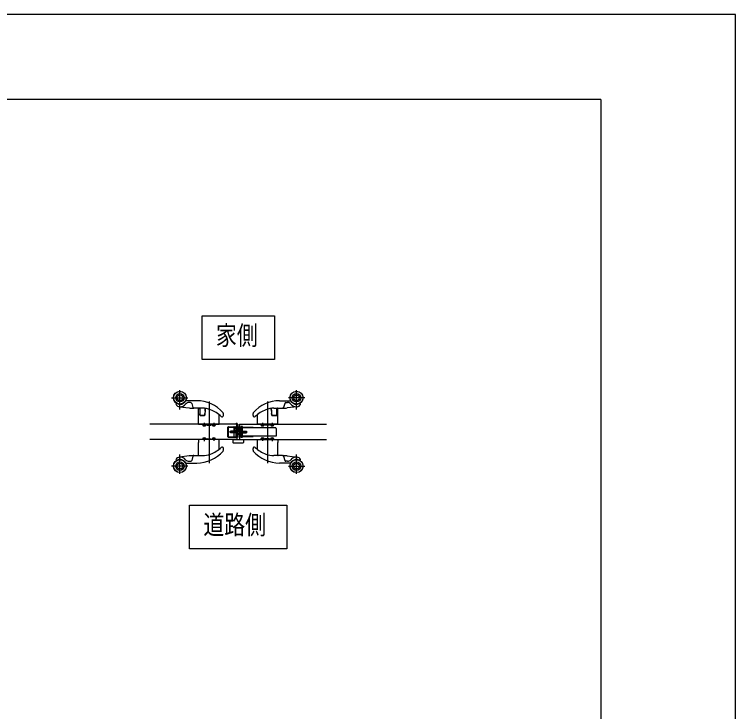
# Model space of a CAD drawing. Units: millimetres, scale not verified. Extents: x -4205 to 4205, y -2970 to 2970.
# Drawn here: x 2548 to 4205, y 1369 to 2970 of the extents above; entities that cross this region are included whole.
import ezdxf
from ezdxf.enums import TextEntityAlignment as Align

# ---------------------------------------------------------------- set-up
doc = ezdxf.new("R2010")
doc.units = ezdxf.units.MM
doc.header["$LTSCALE"] = 12
for name, color, linetype in [('0-2_USER1', 3, 'Continuous'), ('0-3_YKK_12', 2, 'Continuous'), ('0-4_YKK_A1', 4, 'Continuous'), ('0-6_YKK_ZWAK', 7, 'Continuous')]:
    doc.layers.add(name, color=color, linetype=linetype)
doc.styles.add('ＭＳ ゴシック', font='')
doc.styles.get('ＭＳ ゴシック').set_extended_font_data('MS Gothic')

msp = doc.modelspace()

# ---------------------------------------------------------------- linework, layer by layer
at = {"layer": '0-2_USER1'}
for points in [[(2978.82, 2177.75), (2978.82, 2277.75), (3145.22, 2277.75), (3145.22, 2177.75)], [(2950.02, 1742.75), (2950.02, 1842.75), (3174.02, 1842.75), (3174.02, 1742.75)]]:
    msp.add_lwpolyline(points, close=True, dxfattribs=at)
at = {"layer": '0-3_YKK_12'}
for p, q in [((3062.02, 2011.66), (3062.02, 2028.66)), ((3061.82, 2011.16), (3042.3, 2011.16))]:
    msp.add_line(p, q, dxfattribs=at)
at = {"layer": '0-4_YKK_A1'}
for p, q in [((2928.02, 2062.78), (2928.02, 2107.26)), ((3196.02, 2062.78), (3196.02, 2107.26)), ((2908.72, 2089.66), (2946.32, 2089.66)), ((3215.32, 2089.66), (3177.72, 2089.66)), ((2967.02, 2082.66), (2942.16, 2082.66)), ((2952.3, 2078.66), (2948.93, 2078.66)), ((2955.17, 2076.54), (2958.09, 2067.07)), ((2995.02, 2081.07), (2995.02, 1939.2)), ((3129.02, 2081.07), (3129.02, 1939.2)), ((3157.02, 2082.66), (3181.88, 2082.66)), ((3168.87, 2076.54), (3165.95, 2067.07)), ((3171.74, 2078.66), (3175.11, 2078.66)), ((2926.83, 2068.93), (2949.56, 2066.2)), ((2958.51, 2065.66), (2959.98, 2065.66)), ((2980.02, 2065.66), (2959.98, 2065.66)), ((2971.02, 2051.66), (2971.02, 2064.66)), ((2973.52, 2064.16), (2973.52, 2051.66)), ((2974.02, 2063.66), (2974.02, 2061.9)), ((2985.86, 2058.8), (2985.4, 2053.52)), ((2986.39, 2064.84), (2985.86, 2058.8)), ((2985.87, 2058.65), (2986.4, 2064.73)), ((2986.41, 2064.97), (2986.42, 2064.97)), ((3137.63, 2064.97), (3137.62, 2064.97)), ((3138.17, 2058.65), (3137.64, 2064.73)), ((3137.65, 2064.84), (3138.18, 2058.8)), ((3138.18, 2058.8), (3138.64, 2053.52)), ((3144.02, 2065.66), (3164.06, 2065.66)), ((3150.02, 2063.66), (3150.02, 2061.9)), ((3150.52, 2064.16), (3150.52, 2051.66)), ((3153.02, 2051.66), (3153.02, 2064.66)), ((3165.52, 2065.66), (3164.06, 2065.66)), ((3197.21, 2068.93), (3174.48, 2066.2)), ((2971.02, 2028.66), (2971.02, 2051.66)), ((2971.02, 2051.66), (2973.52, 2051.66)), ((2973.52, 2051.66), (2973.52, 2048.96)), ((2985.02, 2048.96), (2973.52, 2048.96)), ((2974.52, 2049.16), (2984.56, 2049.16)), ((2985.02, 2048.96), (2985.43, 2053.67)), ((2985.4, 2053.52), (2985.06, 2049.62)), ((3018.02, 2028.66), (3018.02, 2050.47)), ((3028.02, 2048.92), (3028.02, 2053.31)), ((3096.02, 2048.92), (3096.02, 2053.31)), ((3106.02, 2028.66), (3106.02, 2050.47)), ((3139.02, 2048.96), (3138.61, 2053.67)), ((3138.64, 2053.52), (3138.98, 2049.62)), ((3139.02, 2048.96), (3150.52, 2048.96)), ((3149.52, 2049.16), (3139.48, 2049.16)), ((3150.52, 2051.66), (3150.52, 2048.96)), ((3153.02, 2051.66), (3150.52, 2051.66)), ((3153.02, 2028.66), (3153.02, 2051.66)), ((3059.02, 2028.66), (2859.02, 2028.66)), ((2971.02, 2028.66), (3018.02, 2028.66)), ((2980.52, 2027.66), (2980.62, 2026.54)), ((2984.02, 2032.14), (2984.02, 2024.09)), ((2987.42, 2026.54), (2987.52, 2027.66)), ((2990.02, 2028.66), (2990.02, 2026.96)), ((2990.32, 2026.66), (2999.72, 2026.66)), ((3000.02, 2026.96), (3000.02, 2028.66)), ((3002.22, 2027.66), (3002.22, 2028.66)), ((3009.82, 2027.66), (3002.22, 2027.66)), ((3002.52, 2027.66), (3002.62, 2026.54)), ((3006.02, 2031.69), (3006.02, 2024.09)), ((3009.42, 2026.54), (3009.52, 2027.66)), ((3009.82, 2028.66), (3009.82, 2027.66)), ((3038.52, 2000.16), (3038.52, 2022.16)), ((3038.52, 2022.16), (3059.02, 2022.16)), ((3039.52, 2023.16), (3058.02, 2023.16)), ((3039.52, 2000.16), (3039.52, 2022.16)), ((3052.02, 2022.66), (3052.02, 1999.66)), ((3052.52, 2023.16), (3056.52, 2023.16)), ((3058.02, 2023.16), (3056.52, 2023.16)), ((3056.52, 2023.16), (3058.02, 2023.16)), ((3056.52, 2023.16), (3056.52, 1999.16)), ((3058.02, 2029.66), (3058.02, 2031.16)), ((3058.02, 1999.16), (3058.02, 2023.16)), ((3058.02, 2021.56), (3058.02, 2023.16)), ((3059.02, 2028.66), (3059.02, 1993.66)), ((3059.02, 2021.66), (3059.02, 2028.66)), ((3059.02, 2000.16), (3059.02, 2022.16)), ((3065.02, 2028.66), (3265.02, 2028.66)), ((3065.02, 2028.66), (3065.02, 1993.66)), ((3065.02, 2023.66), (3066.52, 2023.66)), ((3065.02, 1998.66), (3065.02, 2023.66)), ((3066.52, 1998.66), (3066.52, 2023.66)), ((3069.02, 2023.56), (3069.02, 1998.76)), ((3070.02, 2023.56), (3069.02, 2023.56)), ((3070.02, 1998.76), (3070.02, 2023.56)), ((3153.02, 2028.66), (3106.02, 2028.66)), ((3114.22, 2028.66), (3114.22, 2027.66)), ((3114.22, 2027.66), (3121.82, 2027.66)), ((3114.62, 2026.54), (3114.52, 2027.66)), ((3118.02, 2031.69), (3118.02, 2024.09)), ((3121.52, 2027.66), (3121.42, 2026.54)), ((3121.82, 2027.66), (3121.82, 2028.66)), ((3124.02, 2026.96), (3124.02, 2028.66)), ((3133.72, 2026.66), (3124.32, 2026.66)), ((3134.02, 2028.66), (3134.02, 2026.96)), ((3136.62, 2026.54), (3136.52, 2027.66)), ((3140.02, 2032.14), (3140.02, 2024.09)), ((3143.52, 2027.66), (3143.42, 2026.54)), ((3044.52, 2009.16), (3044.52, 2013.16)), ((3059.02, 2013.16), (3044.52, 2013.16)), ((3059.02, 2012.78), (3044.52, 2012.78)), ((3059.02, 2009.54), (3044.52, 2009.54)), ((3059.02, 2009.16), (3044.52, 2009.16)), ((3052.52, 2020.16), (3059.02, 2020.16)), ((3065.02, 2018.66), (3053.52, 2018.66)), ((3055.52, 2014.04), (3060.02, 2008.79)), ((3058.02, 2020.58), (3058.02, 2021.56)), ((3058.02, 2020.74), (3058.02, 1999.16)), ((3058.02, 2014.66), (3059.02, 2014.66)), ((3059.02, 2007.66), (3058.02, 2007.66)), ((3059.02, 1998.66), (3059.02, 2020.16)), ((3059.02, 2008.36), (3059.02, 2013.96)), ((3060.22, 2007.16), (3059.02, 2008.36)), ((3060.02, 2008.79), (3063.36, 2004.89)), ((3060.22, 2015.16), (3060.22, 2007.16)), ((3060.52, 2007.16), (3060.22, 2007.16)), ((3060.52, 2015.16), (3060.52, 2007.16)), ((3060.52, 2007.16), (3060.52, 2015.16)), ((3065.32, 2015.16), (3065.02, 2015.16)), ((3065.32, 2007.16), (3065.02, 2007.16)), ((3065.32, 2015.16), (3065.32, 2007.16)), ((3067.32, 2013.16), (3065.32, 2015.16)), ((3067.32, 2009.16), (3065.32, 2007.16)), ((3069.02, 2021.66), (3066.52, 2021.66)), ((3069.02, 2020.66), (3066.52, 2020.66)), ((3072.02, 2013.16), (3067.32, 2013.16)), ((3067.32, 2013.16), (3067.32, 2009.16)), ((3067.32, 2012.76), (3072.02, 2012.76)), ((3067.32, 2009.56), (3072.02, 2009.56)), ((3072.02, 2009.16), (3067.32, 2009.16)), ((3069.02, 2016.16), (3068.12, 2016.16)), ((3068.12, 2006.16), (3068.12, 2016.16)), ((3068.12, 2006.16), (3069.02, 2006.16)), ((3069.02, 2016.16), (3069.02, 2020.66)), ((3069.02, 1998.96), (3069.02, 2006.16)), ((3096.52, 2021.66), (3072.02, 2021.66)), ((3147.42, 2020.66), (3072.02, 2020.66)), ((3072.02, 2013.16), (3081.02, 2013.16)), ((3072.02, 2012.76), (3081.02, 2012.76)), ((3072.02, 2009.56), (3081.02, 2009.56)), ((3072.02, 2009.16), (3081.02, 2009.16)), ((3081.02, 2013.16), (3081.02, 2009.16)), ((3096.52, 2020.66), (3096.52, 2021.66)), ((3059.02, 1993.66), (2859.02, 1993.66)), ((2971.02, 1993.66), (2971.02, 1990.66)), ((3018.02, 1993.66), (2971.02, 1993.66)), ((2971.02, 1990.66), (2971.02, 1987.16)), ((2980.22, 1993.66), (2980.22, 1994.66)), ((2980.22, 1994.66), (2987.82, 1994.66)), ((2980.62, 1995.78), (2980.52, 1994.66)), ((2984.02, 1998.23), (2984.02, 1990.19)), ((2987.52, 1994.66), (2987.42, 1995.78)), ((2987.82, 1994.66), (2987.82, 1993.66)), ((2990.02, 1993.66), (2990.02, 1995.36)), ((2990.32, 1995.66), (2999.72, 1995.66)), ((3000.02, 1993.66), (3000.02, 1995.36)), ((3002.62, 1995.78), (3002.52, 1994.66)), ((3006.02, 1998.23), (3006.02, 1990.63)), ((3009.52, 1994.66), (3009.42, 1995.78)), ((3018.02, 1971.85), (3018.02, 1993.66)), ((3038.52, 2000.16), (3059.02, 2000.16)), ((3039.52, 1999.16), (3058.02, 1999.16)), ((3050.02, 1993.66), (3050.02, 1987.16)), ((3050.02, 1993.66), (3074.02, 1993.66)), ((3056.52, 1999.16), (3052.52, 1999.16)), ((3056.52, 1999.16), (3058.02, 1999.16)), ((3056.52, 1999.16), (3058.02, 1999.16)), ((3066.52, 1998.66), (3065.02, 1998.66)), ((3065.02, 1993.66), (3265.02, 1993.66)), ((3069.02, 1998.76), (3070.02, 1998.76)), ((3149.02, 2001.66), (3072.02, 2001.66)), ((3072.02, 2000.66), (3096.52, 2000.66)), ((3074.02, 1993.66), (3074.02, 1987.16)), ((3096.52, 2001.66), (3096.52, 2000.66)), ((3106.02, 1993.66), (3153.02, 1993.66)), ((3106.02, 1971.85), (3106.02, 1993.66)), ((3114.52, 1994.66), (3114.62, 1995.78)), ((3118.02, 1998.23), (3118.02, 1990.63)), ((3121.42, 1995.78), (3121.52, 1994.66)), ((3124.02, 1993.66), (3124.02, 1995.36)), ((3133.72, 1995.66), (3124.32, 1995.66)), ((3134.02, 1993.66), (3134.02, 1995.36)), ((3136.22, 1994.66), (3136.22, 1993.66)), ((3143.82, 1994.66), (3136.22, 1994.66)), ((3136.52, 1994.66), (3136.62, 1995.78)), ((3140.02, 1998.23), (3140.02, 1990.19)), ((3143.42, 1995.78), (3143.52, 1994.66)), ((3143.82, 1993.66), (3143.82, 1994.66)), ((3153.02, 1993.66), (3153.02, 1990.66)), ((3153.02, 1990.66), (3153.02, 1987.16)), ((2971.02, 1957.16), (2971.02, 1987.16)), ((3028.02, 1969.02), (3028.02, 1973.4)), ((3051.02, 1986.16), (3073.02, 1986.16)), ((3096.02, 1969.02), (3096.02, 1973.4)), ((3153.02, 1957.16), (3153.02, 1987.16)), ((2949.56, 1956.13), (2926.83, 1953.39)), ((2928.02, 1915.06), (2928.02, 1959.54)), ((2959.98, 1956.66), (2958.51, 1956.66)), ((2959.98, 1956.66), (2980.02, 1956.66)), ((3164.06, 1956.66), (3144.02, 1956.66)), ((3164.06, 1956.66), (3165.52, 1956.66)), ((3174.48, 1956.13), (3197.21, 1953.39)), ((3196.02, 1915.06), (3196.02, 1959.54)), ((2942.16, 1939.66), (2967.02, 1939.66)), ((2948.93, 1943.66), (2952.3, 1943.66)), ((2958.09, 1955.25), (2955.17, 1945.78)), ((3181.88, 1939.66), (3157.02, 1939.66)), ((3165.95, 1955.25), (3168.87, 1945.78)), ((3175.11, 1943.66), (3171.74, 1943.66)), ((2946.32, 1932.66), (2908.72, 1932.66)), ((3177.72, 1932.66), (3215.32, 1932.66))]:
    msp.add_line(p, q, dxfattribs=at)
for points in [[(2974.02, 2061.9), (2974.02, 2052.46), (2974.02, 2049.66)], [(3150.02, 2061.9), (3150.02, 2052.46), (3150.02, 2049.66)], [(2987.82, 2028.66), (2987.82, 2027.66), (2980.22, 2027.66), (2980.22, 2028.66)], [(3060.52, 2028.66), (3060.52, 1998.66), (3059.02, 1998.66)], [(3071.02, 1998.76), (3072.02, 1998.76), (3072.02, 2023.56), (3071.02, 2023.56), (3070.02, 2023.56)], [(3070.02, 1998.76), (3071.02, 1998.76), (3071.02, 2023.56)], [(3136.22, 2028.66), (3136.22, 2027.66), (3143.82, 2027.66), (3143.82, 2028.66)], [(3059.02, 2020.16), (3059.02, 2021.66), (3052.52, 2021.66), (3052.52, 2020.16)], [(3053.02, 2018.16), (3053.02, 2016.96), (3055.52, 2014.04)], [(3060.52, 2015.16), (3060.22, 2015.16), (3059.02, 2013.96)], [(3149.02, 2019.06), (3149.02, 2003.26), (3149.02, 2001.66)], [(3002.22, 1993.66), (3002.22, 1994.66), (3009.82, 1994.66), (3009.82, 1993.66)], [(3069.02, 1998.96), (3067.82, 1998.96), (3066.52, 1998.96)], [(3121.82, 1993.66), (3121.82, 1994.66), (3114.22, 1994.66), (3114.22, 1993.66)]]:
    msp.add_lwpolyline(points, dxfattribs=at)
for centre, radius in [((2928.02, 2089.66), 15), ((2928.02, 2089.66), 14.7), ((2928.02, 2089.66), 9.71), ((2928.02, 2089.66), 6.62), ((3196.02, 2089.66), 15), ((3196.02, 2089.66), 14.7), ((3196.02, 2089.66), 9.71), ((3196.02, 2089.66), 6.62), ((2928.02, 1932.66), 15), ((2928.02, 1932.66), 14.7), ((2928.02, 1932.66), 9.71), ((2928.02, 1932.66), 6.62), ((3196.02, 1932.66), 15), ((3196.02, 1932.66), 14.7), ((3196.02, 1932.66), 9.71), ((3196.02, 1932.66), 6.62)]:
    msp.add_circle(centre, radius, dxfattribs=at)
for centre, radius, start, end in [((2920.45, 2075), 1.5, 62.67786, 207.00257), ((2928.02, 2078.86), 10, 207.00257, 263.14008), ((2928.02, 2089.66), 15, 242.67786, 328.99194), ((2928.02, 2089.66), 15, 261.17985, 278.82015), ((2928.02, 2086.06), 17.2, 270, 320.22969), ((2942.16, 2081.16), 1.5, 90.00099, 148.99194), ((2948.93, 2068.66), 10, 90, 140.22969), ((2952.3, 2075.66), 3, 17.10292, 90), ((2967.02, 2002.66), 80, 41.1281, 89.99959), ((3157.02, 2002.66), 80, 90.00041, 138.8719), ((3171.74, 2075.66), 3, 90, 162.89708), ((3175.11, 2068.66), 10, 39.77031, 90), ((3181.88, 2081.16), 1.5, 31.00806, 89.99901), ((3196.02, 2086.06), 17.2, 219.77031, 270), ((3196.02, 2089.66), 15, 211.00806, 297.32214), ((3196.02, 2089.66), 15, 261.17985, 278.82015), ((3196.02, 2078.86), 10, 276.85992, 332.99743), ((3203.59, 2075), 1.5, 332.99743, 117.32214), ((2928.02, 2078.86), 10, 263.14008, 270), ((2958.51, 2140.66), 75, 263.14008, 270), ((2960, 2067.66), 2, 197.10292, 210), ((2960, 2067.66), 2, 210, 270), ((2972.02, 2064.66), 1, 90, 180), ((2972.02, 2064.16), 1.5, 0, 90), ((2971.02, 2063.66), 3, 0, 41.81031), ((2980.02, 2015.66), 50, 68.13628, 89.99998), ((2988.38, 2064.66), 2, 163.07655, 175), ((2986.9, 2064.68), 0.5, 82.01427, 175), ((2968.85, 1987.82), 80, 47.40829, 68.13629), ((3025.02, 2053.31), 3, 0, 41.1286), ((3099.02, 2053.31), 3, 138.8714, 180), ((3155.19, 1987.82), 80, 111.86371, 132.59171), ((3144.02, 2015.66), 50, 90.00002, 111.86372), ((3137.14, 2064.68), 0.5, 5, 97.98573), ((3135.66, 2064.66), 2, 5, 16.92345), ((3153.02, 2063.66), 3, 138.18969, 180), ((3152.02, 2064.16), 1.5, 90, 180), ((3152.02, 2064.66), 1, 0, 90), ((3164.04, 2067.66), 2, 270, 330), ((3165.52, 2140.66), 75, 270, 276.85992), ((3164.04, 2067.66), 2, 330, 342.89708), ((3196.02, 2078.86), 10, 270, 276.85992), ((2974.52, 2049.66), 0.5, 180, 270), ((2984.56, 2049.66), 0.5, 270, 355), ((3017.02, 2050.47), 1, 0, 38.17852), ((3025.02, 2048.92), 3, 227.26797, 0.1403), ((3099.02, 2048.92), 3, 179.8597, 312.73203), ((3107.02, 2050.47), 1, 141.82148, 180), ((3139.48, 2049.66), 0.5, 185, 270), ((3149.52, 2049.66), 0.5, 270, 0), ((2981.91, 2026.66), 1.3, 185, 254.11915), ((2984.02, 2034.06), 9, 254.11915, 285.88085), ((2986.13, 2026.66), 1.3, 285.88085, 355), ((2990.32, 2026.96), 0.3, 180, 270), ((2999.72, 2026.96), 0.3, 270, 0), ((3003.91, 2026.66), 1.3, 185, 254.11915), ((3006.02, 2034.06), 9, 254.11915, 285.88085), ((3008.13, 2026.66), 1.3, 285.88085, 355), ((3039.52, 2022.16), 1, 90, 180), ((3052.52, 2022.66), 0.5, 90, 180), ((3058.02, 2028.66), 2.5, 0, 90), ((3058.02, 2028.66), 1, 0, 90), ((3115.91, 2026.66), 1.3, 185, 254.11915), ((3118.02, 2034.06), 9, 254.11915, 285.88085), ((3120.13, 2026.66), 1.3, 285.88085, 355), ((3124.32, 2026.96), 0.3, 180, 270), ((3133.72, 2026.96), 0.3, 270, 0), ((3137.91, 2026.66), 1.3, 185, 254.11915), ((3140.02, 2034.06), 9, 254.11915, 285.88085), ((3142.13, 2026.66), 1.3, 285.88085, 355), ((3053.52, 2018.16), 0.5, 90, 180), ((3147.42, 2019.06), 1.6, 0, 90), ((2981.91, 1995.67), 1.3, 105.88085, 175), ((2984.02, 1988.26), 9, 74.11915, 105.88085), ((2986.13, 1995.67), 1.3, 5, 74.11915), ((2990.32, 1995.36), 0.3, 90, 180), ((2999.72, 1995.36), 0.3, 0, 90), ((3003.91, 1995.67), 1.3, 105.88085, 175), ((3006.02, 1988.26), 9, 74.11915, 105.88085), ((3008.13, 1995.67), 1.3, 5, 74.11915), ((3039.52, 2000.16), 1, 180, 270), ((3052.52, 1999.66), 0.5, 180, 270), ((3066.02, 2007.16), 3.5, 220.57456, 253.39845), ((3115.91, 1995.67), 1.3, 105.88085, 175), ((3118.02, 1988.26), 9, 74.11915, 105.88085), ((3120.13, 1995.67), 1.3, 5, 74.11915), ((3124.32, 1995.36), 0.3, 90, 180), ((3133.72, 1995.36), 0.3, 0, 90), ((3137.91, 1995.67), 1.3, 105.88085, 175), ((3140.02, 1988.26), 9, 74.11915, 105.88085), ((3142.13, 1995.67), 1.3, 5, 74.11915), ((2968.85, 2034.5), 80, 291.86371, 312.59171), ((3025.02, 1973.41), 3, 359.8597, 132.73203), ((3051.02, 1987.16), 1, 180, 270), ((3073.02, 1987.16), 1, 270, 360), ((3099.02, 1973.41), 3, 47.26797, 180.1403), ((3155.19, 2034.5), 80, 227.40829, 248.13629), ((2958.51, 1881.66), 75, 90, 96.85992), ((2960, 1954.66), 2, 150, 162.89708), ((2960, 1954.66), 2, 90, 150), ((2967.02, 2019.66), 80, 270.00041, 318.8719), ((2970.22, 1957.66), 1, 270, 323.55544), ((2972.02, 1957.16), 1, 180, 185.39634), ((2980.02, 2006.66), 50, 270.00002, 291.86372), ((3017.02, 1971.85), 1, 321.82148, 0), ((3025.02, 1969.02), 3, 318.8714, 0), ((3099.02, 1969.02), 3, 180, 221.1286), ((3157.02, 2019.66), 80, 221.1281, 269.99959), ((3107.02, 1971.85), 1, 180, 218.17852), ((3144.02, 2006.66), 50, 248.13628, 269.99998), ((3152.02, 1957.16), 1, 354.60366, 0), ((3153.82, 1957.66), 1, 216.44456, 270), ((3164.04, 1954.66), 2, 30, 90), ((3165.52, 1881.66), 75, 83.14008, 90), ((3164.04, 1954.66), 2, 17.10292, 30), ((2920.45, 1947.32), 1.5, 152.99743, 297.32214), ((2928.02, 1943.46), 10, 96.85992, 152.99743), ((2928.02, 1932.66), 15, 31.00806, 117.32214), ((2928.02, 1932.66), 15, 81.17985, 98.82015), ((2928.02, 1943.46), 10, 90, 96.85992), ((2928.02, 1936.26), 17.2, 39.77031, 90), ((2942.16, 1941.16), 1.5, 211.00806, 269.99901), ((2948.93, 1953.66), 10, 219.77031, 270), ((2952.3, 1946.66), 3, 270, 342.89708), ((3171.74, 1946.66), 3, 197.10292, 270), ((3175.11, 1953.66), 10, 270, 320.22969), ((3181.88, 1941.16), 1.5, 270.00099, 328.99194), ((3196.02, 1936.26), 17.2, 90, 140.22969), ((3196.02, 1932.66), 15, 62.67786, 148.99194), ((3196.02, 1932.66), 15, 81.17985, 98.82015), ((3196.02, 1943.46), 10, 83.14008, 90), ((3196.02, 1943.46), 10, 27.00257, 83.14008), ((3203.59, 1947.32), 1.5, 242.67786, 27.00257)]:
    msp.add_arc(centre, radius, start, end, dxfattribs=at)
at = {"layer": '0-6_YKK_ZWAK'}
for q in [(-3904.98, 2775), (3895.02, -2525)]:
    msp.add_line((3895.02, 2775), q, dxfattribs=at)
msp.add_lwpolyline([(-4205, -2970), (4205, -2970), (4205, 2970), (-4205, 2970)], close=True, dxfattribs=at)

# ---------------------------------------------------------------- texts
at = {"layer": '0-2_USER1', "style": 'ＭＳ ゴシック', "width": 0.8}
for s, p in [('家側', (3010.82, 2197.75)), ('道路側', (2982.02, 1762.75))]:
    msp.add_text(s, height=43.99, dxfattribs=at).set_placement(p, align=Align.BOTTOM_LEFT)

doc.saveas('drawing.dxf')
